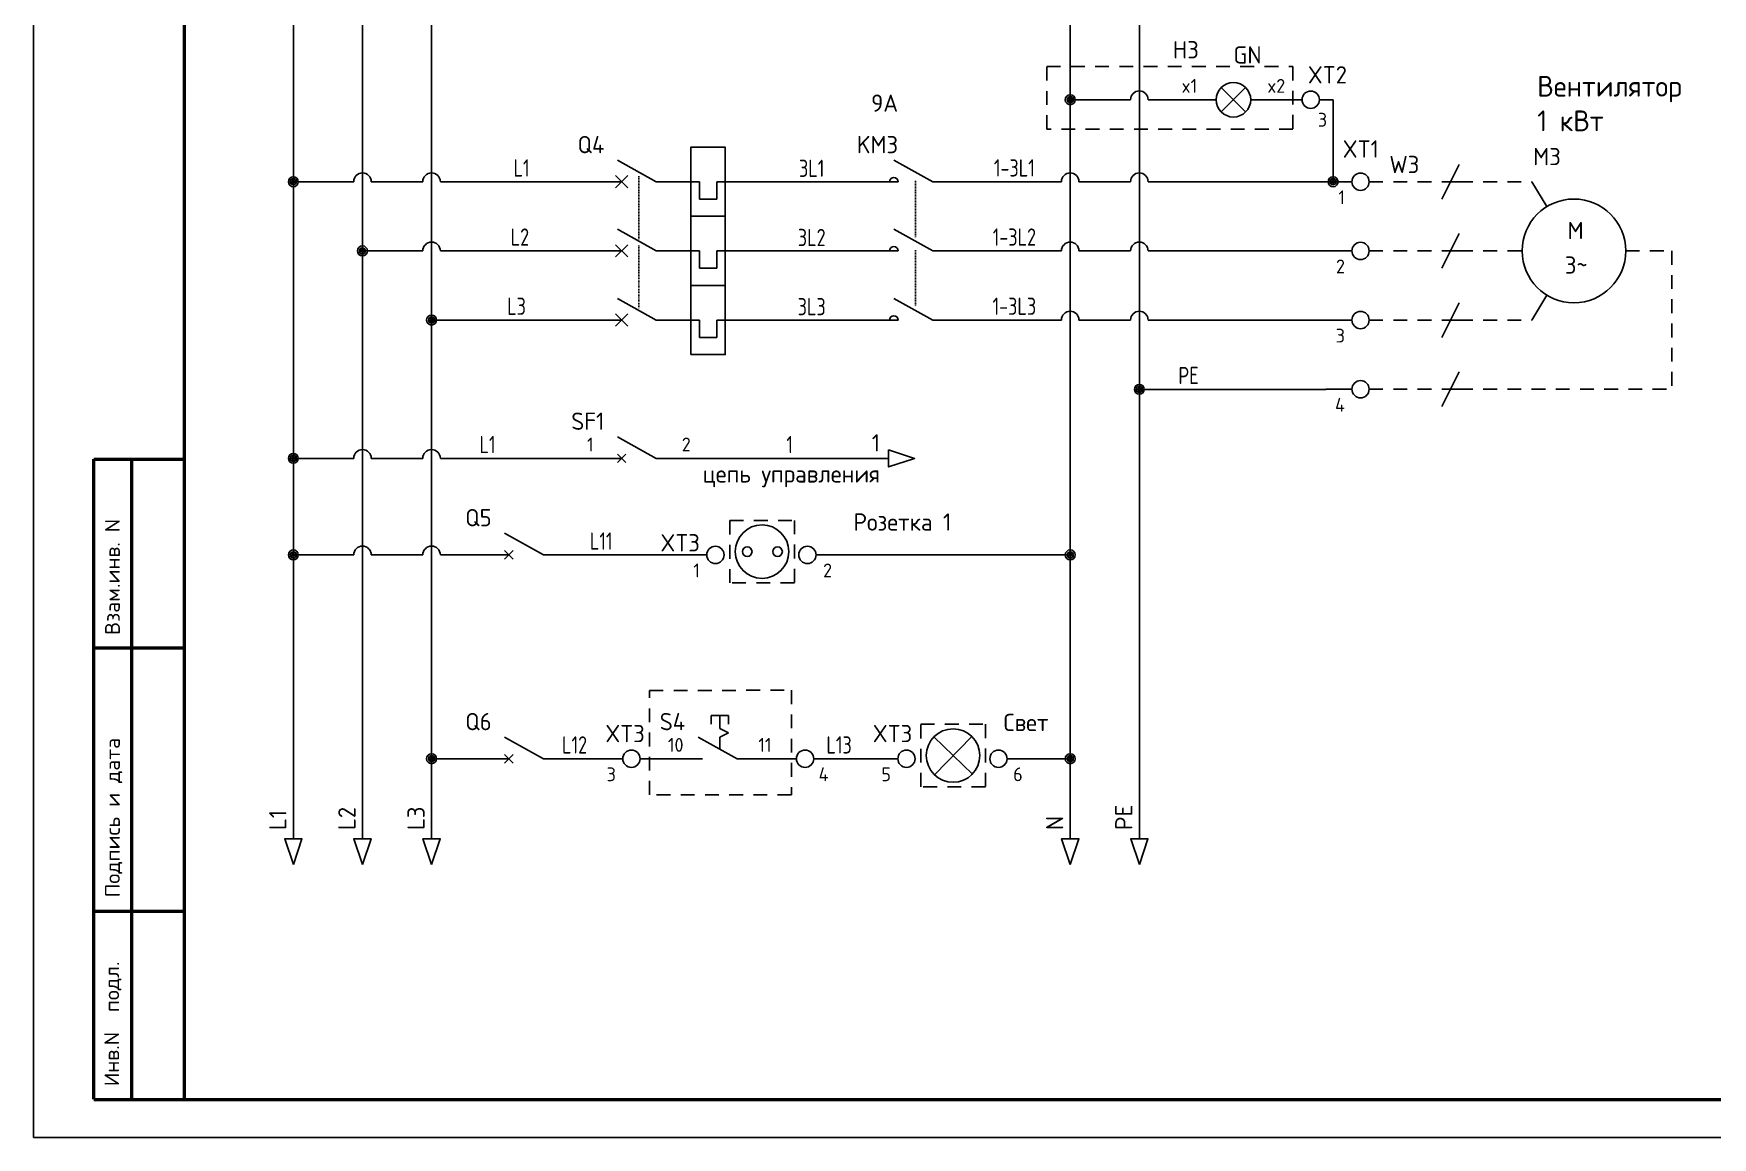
# Model space of a CAD drawing. Extents: x 20 to 1829, y -86 to 701.
# Drawn here: x 20.7 to 263.6, y 17.2 to 176.8 of the extents above; entities that cross this region are included whole.
import ezdxf
from ezdxf.enums import TextEntityAlignment as Align

# ---------------------------------------------------------------- set-up
doc = ezdxf.new("R2010")
doc.units = 0
for name, pattern in [('Caddy_Dash', [3.5, 2, -1.5]), ('Caddy_Solid', [0]), ('HIDDEN2', [0.1875, 0.125, -0.0625])]:
    doc.linetypes.add(name, pattern=pattern)
for name, color, linetype in [('100', 7, 'Continuous'), ('DESC', 1, 'Continuous'), ('DESCCHILD', 20, 'Continuous'), ('LINK', 9, 'HIDDEN2'), ('MISC', 7, 'Continuous'), ('SYMS', 7, 'Continuous'), ('TAGS', 7, 'Continuous'), ('TERMS', 7, 'Continuous'), ('WIRECOPY', 84, 'Continuous'), ('WIREFIXED', 130, 'Continuous'), ('WIREREF', 5, 'Continuous'), ('WIRES', 7, 'Continuous')]:
    doc.layers.add(name, color=color, linetype=linetype)
doc.styles.add('Caddy_Vectorfont1n', font='GOST Common.ttf', dxfattribs={"width": 1.1})
doc.styles.get("Standard").update_dxf_attribs({"font": 'GOST Common.ttf'})
doc.styles.add('WD_IEC', font='GOST Common.ttf', dxfattribs={"width": 0.9, "height": 4})

# ---------------------------------------------------------------- blocks, each defined once
blk = doc.blocks.new('WDDOT')
for radius in [0.72, 0.449, 0.223]:
    blk.add_circle((0, 0), radius)
blk = doc.blocks.new('HCB11TH')
for p, q in [((2.5, 0), (-3.12, 3.12)), ((-7.5, 0), (-2.5, 0)), ((-3.38, -0.88), (-1.62, 0.88)), ((-1.62, -0.88), (-3.38, 0.88)), ((2.5, 0), (8.75, 0)), ((8.75, 0), (8.75, -2.5)), ((11.25, 0), (12.5, 0)), ((11.25, -2.5), (11.25, 0)), ((12.5, 0), (17.5, 0)), ((8.75, -2.5), (11.25, -2.5))]:
    blk.add_line(p, q)
blk.add_lwpolyline([(7.5, -5), (12.5, -5), (12.5, 5), (7.5, 5)], close=True)
at = {"style": 'WD_IEC'}
for tag, p in [('INST', (-5, 11.12)), ('LOC', (-5, 7.62)), ('TAG1', (-5, 4.12)), ('DESC1', (-5, -11.38)), ('DESC2', (-5, -14.88)), ('DESC3', (-5, -18.38))]:
    blk.add_attdef(tag, text='', height=2.5, dxfattribs=at).set_placement(p, align=Align.RIGHT)
for tag, p, height, flags in [('MFG', (4.92, 12.12), 1.5, 9), ('CAT', (4.92, 9.62), 1.5, 9), ('TERM01', (-7.5, 1), 2, 8), ('X4TERM01', (-7.5, 0), 0.32, 1), ('X2LINK', (0, 1.7), 0.32, 1), ('X8LINK', (0, 0.79), 0.32, 1), ('X1TERM02', (17.5, 0), 0.32, 1), ('ASSYCODE', (12.5, -7.5), 1, 1), ('FAMILY', (12.5, -9), 1, 1), ('CATDESC', (12.5, -10.5), 1, 1), ('COMMON', (13.75, -13.02), 1, 1)]:
    blk.add_attdef(tag, p, '', height=height, dxfattribs=dict(at, flags=flags))
at = {"style": 'WD_IEC', "flags": 8}
blk.add_attdef('TERM02', text='', height=2, dxfattribs=at).set_placement((17.5, 1), align=Align.RIGHT)
at = {"lineweight": 15, "style": 'WD_IEC'}
for tag, p in [('RATING1', (-5, -3.88)), ('XREF', (-5, -7.63))]:
    blk.add_attdef(tag, text='', height=2.5, dxfattribs=at).set_placement(p, align=Align.RIGHT)
blk = doc.blocks.new('HCB21TH')
for p, q in [((2.5, 0), (-3.12, 3.12)), ((-7.5, 0), (-2.5, 0)), ((-3.38, -0.88), (-1.62, 0.88)), ((-1.62, -0.88), (-3.38, 0.88)), ((2.5, 0), (8.75, 0)), ((8.75, 0), (8.75, -2.5)), ((11.25, 0), (12.5, 0)), ((11.25, -2.5), (11.25, 0)), ((12.5, 0), (17.5, 0)), ((8.75, -2.5), (11.25, -2.5))]:
    blk.add_line(p, q)
blk.add_lwpolyline([(7.5, -5), (12.5, -5), (12.5, 5), (7.5, 5)], close=True)
at = {"style": 'WD_IEC'}
for tag, p in [('INST', (-5, 11.12)), ('LOC', (-5, 7.62)), ('TAG2', (-5, 4.12)), ('DESC1', (-5, -13.75)), ('DESC2', (-5, -17.25)), ('DESC3', (-5, -20.75))]:
    blk.add_attdef(tag, text='', height=2.5, dxfattribs=at).set_placement(p, align=Align.RIGHT)
for tag, p, height, flags in [('TERM01', (-7.5, 1), 2, 8), ('X4TERM01', (-7.5, 0), 0.32, 1), ('X2LINK', (0, 1.7), 0.32, 1), ('X8LINK', (0, 0.79), 0.32, 1), ('X1TERM02', (17.5, 0), 0.32, 1), ('FAMILY', (12.5, -9), 1, 1), ('CONTACT', (12.5, -11.77), 1, 1)]:
    blk.add_attdef(tag, p, '', height=height, dxfattribs=dict(at, flags=flags))
at = {"style": 'WD_IEC', "flags": 8}
blk.add_attdef('TERM02', text='', height=2, dxfattribs=at).set_placement((17.5, 1), align=Align.RIGHT)
at = {"lineweight": 15, "style": 'WD_IEC', "flags": 1}
blk.add_attdef('RATING1', text='', height=2.5, dxfattribs=at).set_placement((-5, -6.25), align=Align.RIGHT)
at = {"lineweight": 15, "style": 'WD_IEC'}
blk.add_attdef('XREF', text='', height=2.5, dxfattribs=at).set_placement((-5, -10), align=Align.RIGHT)
blk = doc.blocks.new('HMS21P')
for p, q in [((2.5, 0), (-3.12, 3.12)), ((-7.5, 0), (-2.5, 0)), ((2.5, 0), (7.5, 0))]:
    blk.add_line(p, q)
blk.add_arc((-3.12, 0), 0.625, 0, 180)
at = {"style": 'WD_IEC'}
for tag, p in [('INST', (-2.5, 10.12)), ('LOC', (-2.5, 7.12)), ('TAG2', (-2.5, 4.12)), ('DESC1', (-2.5, -9.25)), ('DESC2', (-2.5, -12.25)), ('DESC3', (-2.5, -15.25))]:
    blk.add_attdef(tag, text='', height=2.5, dxfattribs=at).set_placement(p, align=Align.RIGHT)
for tag, p, height, flags in [('TERM01', (-7.5, 1), 2, 8), ('X4TERM01', (-7.5, 0), 0.32, 1), ('X2LINK', (0, 2), 0.32, 1), ('X8LINK', (0, 0.12), 0.32, 1), ('X1TERM02', (7.5, 0), 0.32, 1), ('CONTACT', (6.5, -2.25), 1, 1), ('FAMILY', (6.5, -3.75), 1, 1)]:
    blk.add_attdef(tag, p, '', height=height, dxfattribs=dict(at, flags=flags))
at = {"style": 'WD_IEC', "flags": 8}
for tag, height, p in [('TERM02', 2, (7.5, 1)), ('XREF', 2.5, (-2.5, -6.25))]:
    blk.add_attdef(tag, text='', height=height, dxfattribs=at).set_placement(p, align=Align.RIGHT)
blk = doc.blocks.new('HCB1')
for p, q in [((2.5, 0), (-3.12, 3.12)), ((-7.5, 0), (-2.5, 0)), ((-1.88, -0.62), (-3.12, 0.62)), ((-1.88, 0.62), (-3.12, -0.62)), ((2.5, 0), (7.5, 0))]:
    blk.add_line(p, q)
at = {"style": 'WD_IEC'}
for tag, p in [('INST', (-5, 11.12)), ('LOC', (-5, 7.62)), ('TAG1', (-5, 4.12)), ('DESC1', (-5, -11.25)), ('DESC2', (-5, -14.75)), ('DESC3', (-5, -18.25))]:
    blk.add_attdef(tag, text='', height=2.5, dxfattribs=at).set_placement(p, align=Align.RIGHT)
for tag, p, height, flags in [('MFG', (4.92, 12.12), 1.5, 9), ('CAT', (4.92, 9.62), 1.5, 9), ('TERM01', (-7.5, 1), 2, 8), ('X2LINK', (0, 2.46), 0.32, 1), ('X4TERM01', (-7.5, 0), 0.32, 1), ('X8LINK', (0, 0.55), 0.32, 1), ('X1TERM02', (7.5, 0), 0.32, 1), ('ASSYCODE', (12.25, -2.75), 1, 1), ('FAMILY', (12.25, -4.25), 1, 1), ('CATDESC', (12.25, -5.75), 1, 1), ('CONTACT', (12.5, -7.5), 1, 1), ('COMMON', (13.75, -8.75), 1, 1)]:
    blk.add_attdef(tag, p, '', height=height, dxfattribs=dict(at, flags=flags))
at = {"style": 'WD_IEC', "flags": 8}
blk.add_attdef('TERM02', text='', height=2, dxfattribs=at).set_placement((7.5, 1), align=Align.RIGHT)
at = {"lineweight": 15, "style": 'WD_IEC'}
for tag, p in [('RATING1', (-5, -3.75)), ('XREF', (-5, -7.5))]:
    blk.add_attdef(tag, text='', height=2.5, dxfattribs=at).set_placement(p, align=Align.RIGHT)
blk = doc.blocks.new('HMO13')
blk.add_circle((0, 0), 7.5)
at = {"style": 'WD_IEC'}
for tag, p in [('INST', (-1.91, 19.4)), ('LOC', (-1.91, 15.9)), ('TAG1', (-1.91, 12.4))]:
    blk.add_attdef(tag, text='', height=2.5, dxfattribs=at).set_placement(p, align=Align.RIGHT)
for tag, p, height, flags in [('ASSYCODE', (7.73, 20.6), 1, 1), ('FAMILY', (7.73, 19.1), 1, 1), ('CATDESC', (7.73, 17.6), 1, 1), ('MFG', (7.9, 14.22), 1.5, 9), ('CAT', (7.9, 11.72), 1.5, 9), ('X2LINK', (0, 7.5), 0.32, 1), ('X0TERM01', (-3.9, 6.4), 0.32, 1), ('TERM04', (7.5, 1), 2, 8), ('X4TERM02', (-7.5, 0), 0.32, 1), ('X1TERM04', (7.5, 0), 0.32, 1), ('X0TERM03', (-3.9, -6.4), 0.32, 1), ('X8LINK', (0, -7.5), 0.32, 1)]:
    blk.add_attdef(tag, p, '', height=height, dxfattribs=dict(at, flags=flags))
at = {"lineweight": 15, "style": 'WD_IEC'}
for tag, p in [('XREF', (16.25, 12.88)), ('WDTAGALT', (16.14, -16.32))]:
    blk.add_attdef(tag, p, '', height=2.5, dxfattribs=at)
at = {"style": 'WD_IEC', "flags": 8}
for tag, p in [('TERM01', (3.49, 8.04)), ('TERM02', (-7.86, 0.84)), ('TERM03', (4.31, -10.13))]:
    blk.add_attdef(tag, text='', height=2, dxfattribs=at).set_placement(p, align=Align.RIGHT)
at = {"style": 'WD_IEC'}
for tag, p in [('DESC1', (16.25, 9.12)), ('DESC2', (16.25, 5.62)), ('DESC3', (16.25, 2.12)), ('RATING1', (16.25, -2.62)), ('RATING2', (16.25, -6.12)), ('RATING3', (16.25, -9.62)), ('RATING4', (16.3, -12.99))]:
    blk.add_attdef(tag, p, '', height=2.5, dxfattribs=at)
for tag, p in [('M', (0.24, 1.7)), ('3~', (0.34, -3.3))]:
    blk.add_attdef(tag, text='', height=2.5, dxfattribs=at).set_placement(p, align=Align.CENTER)
blk = doc.blocks.new('HT0002')
blk.add_circle((0, 0), 1.25)
at = {"style": 'WD_IEC', "flags": 1}
for tag, p, height in [('ASSYCODE', (2.75, 10.75), 1), ('CATDESC', (2.75, 9.25), 1), ('MFG', (2.75, 7.25), 1.5), ('CAT', (2.75, 4.75), 1.5), ('X2PIN01', (0, 2.25), 0.25), ('X4PIN01', (-1.25, 1), 0.25), ('X4TERM01', (-1.25, 0), 0.25), ('X4TERMDESC01', (-1.25, 0.5), 0.4), ('STRIPSEQ', (0, 0), 0.025), ('X2TERM01', (0, 1.25), 0.25), ('X8PIN01', (0, -0.25), 0.25), ('X2TERMDESC01', (0, 1.75), 0.4), ('X1PIN01', (1.25, 1), 0.25), ('X1TERM01', (1.25, 0), 0.25), ('X1TERMDESC01', (1.25, 0.5), 0.4), ('LINKTERM', (0, -0.04), 0.025), ('X8TERM01', (0, -1.25), 0.25), ('X8TERMDESC01', (0, -0.75), 0.4)]:
    blk.add_attdef(tag, p, '', height=height, dxfattribs=at)
at = {"style": 'WD_IEC'}
for tag, p in [('INST', (-2.25, 6.5)), ('LOC', (-2.25, 3.5)), ('DESC1', (-2.25, -6.25)), ('DESC2', (-2.25, -9.25)), ('DESC3', (-2.25, -12.25))]:
    blk.add_attdef(tag, text='', height=2.5, dxfattribs=at).set_placement(p, align=Align.RIGHT)
at = {"style": 'WD_IEC', "flags": 8}
for tag, height, p in [('TAGSTRIP', 2.5, (-2.25, 0.5)), ('TERM01', 2, (-2.25, -3.25))]:
    blk.add_attdef(tag, text='', height=height, dxfattribs=at).set_placement(p, align=Align.RIGHT)
blk = doc.blocks.new('WD_WCH')
at = {"linetype": 'Continuous', "style": 'WD_IEC', "width": 0.8}
blk.add_attdef('WIRECOPY', text='', height=2.5, dxfattribs=at).set_placement((0, 0.75), align=Align.CENTER)
blk = doc.blocks.new('WD_WNH')
at = {"linetype": 'Continuous', "style": 'WD_IEC', "width": 0.8}
blk.add_attdef('WIRENO', text='', height=2.5, dxfattribs=at).set_placement((0, 0.75), align=Align.CENTER)
at = {"style": 'WD_IEC', "flags": 1}
for tag, p in [('W04USER', (0, 0.875)), ('W08USER', (0, 0.375)), ('W05USER', (0, 0.75)), ('W06USER', (0, 0.625)), ('W09USER', (0, 0.25)), ('W03USER', (0, 1)), ('W07USER', (0, 0.5)), ('W02USER', (0, 1.125)), ('W01USER', (0, 1.25)), ('W10USER', (0, 0.125))]:
    blk.add_attdef(tag, text='', height=0.08, dxfattribs=at).set_placement(p, align=Align.CENTER)
blk = doc.blocks.new('HW01')
for p, q in [((-1.25, -2.5), (1.25, 2.5)), ((1.25, 0), (-1.25, 0))]:
    blk.add_line(p, q)
at = {"style": 'WD_IEC', "flags": 1}
for tag, p in [('INST', (-4.5, 8.25)), ('LOC', (-4.5, 4.75)), ('XREF', (-4.5, -3.75)), ('DESC1', (-4.5, -7.75)), ('DESC2', (-4.5, -11.25)), ('DESC3', (-4.5, -14.75))]:
    blk.add_attdef(tag, text='', height=2.5, dxfattribs=at).set_placement(p, align=Align.RIGHT)
at = {"style": 'WD_IEC'}
blk.add_attdef('TAG1', text='', height=2.5, dxfattribs=at).set_placement((-4.5, 1.25), align=Align.RIGHT)
at = {"style": 'WD_IEC', "flags": 1}
for tag, p, height in [('X4TERM01', (-1.25, 0), 0.36), ('X2LINK', (0, 1), 0.32), ('X1TERM01', (1.25, 0), 0.36), ('X8LINK', (0, -1), 0.32), ('MFG', (3.06, -7.26), 1), ('ASSYCODE', (3.06, -10.26), 1), ('CAT', (3.06, -8.76), 1), ('FAMILY', (3.06, -11.76), 1), ('CATDESC', (3.06, -13.26), 1)]:
    blk.add_attdef(tag, p, '', height=height, dxfattribs=at)
at = {"style": 'WD_IEC'}
blk.add_attdef('RATING1', text='', height=2.5, dxfattribs=at).set_placement((2, -2), align=Align.MIDDLE_LEFT)
blk = doc.blocks.new('HW02')
for p, q in [((-1.25, -2.5), (1.25, 2.5)), ((1.25, 0), (-1.25, 0))]:
    blk.add_line(p, q)
at = {"style": 'WD_IEC', "flags": 1}
for tag, p in [('INST', (-4.5, 8.25)), ('LOC', (-4.5, 4.75)), ('XREF', (-4.5, -3.75)), ('DESC1', (-4.5, -7.75)), ('DESC2', (-4.5, -11.25)), ('DESC3', (-4.5, -14.75))]:
    blk.add_attdef(tag, text='', height=2.5, dxfattribs=at).set_placement(p, align=Align.RIGHT)
at = {"style": 'WD_IEC'}
blk.add_attdef('TAG2', text='', height=2.5, dxfattribs=at).set_placement((-4.5, 1.25), align=Align.RIGHT)
at = {"style": 'WD_IEC', "flags": 1}
for tag, p, height in [('X4TERM01', (-1.25, 0), 0.36), ('X2LINK', (0, 1), 0.32), ('X1TERM01', (1.25, 0), 0.36), ('X8LINK', (0, -1), 0.32), ('FAMILY', (3.06, -11.76), 1)]:
    blk.add_attdef(tag, p, '', height=height, dxfattribs=at)
at = {"style": 'WD_IEC'}
blk.add_attdef('RATING1', text='', height=2.5, dxfattribs=at).set_placement((2, -2), align=Align.MIDDLE_LEFT)
blk = doc.blocks.new('HA1S4')
blk.add_lwpolyline([(0, -3.75), (-1.25, 0), (1.25, 0)], close=True)
at = {"style": 'WD_IEC', "flags": 8}
blk.add_attdef('WIRENO', (-1, 1.25), '', height=2.5, rotation=90, dxfattribs=at)
at = {"style": 'WD_IEC'}
blk.add_attdef('DESC1', text='', height=2.5, rotation=90, dxfattribs=at).set_placement((1, 1.25), align=Align.TOP_LEFT)
at = {"style": 'WD_IEC', "flags": 1}
blk.add_attdef('X2TERM01', (0, 0), '', height=0.32, dxfattribs=at)
blk.add_attdef('SIGCODE', text='', height=1, dxfattribs=at).set_placement((-2.5, -3.2), align=Align.RIGHT)
at = {"style": 'WD_IEC'}
blk.add_attdef('XREF', text='', height=2.5, rotation=90, dxfattribs=at).set_placement((0, -5), align=Align.MIDDLE_RIGHT)
blk = doc.blocks.new('HA1S1')
blk.add_lwpolyline([(0, 1.25), (3.75, 0), (0, -1.25)], close=True)
at = {"style": 'WD_IEC'}
for tag, height, flags, p in [('WIRENO', 2.5, 8, (-1.25, 1)), ('SIGCODE', 1, 1, (5, 1.8))]:
    blk.add_attdef(tag, text='', height=height, dxfattribs=dict(at, flags=flags)).set_placement(p, align=Align.RIGHT)
at = {"style": 'WD_IEC', "flags": 1}
blk.add_attdef('X4TERM01', (0, 0), '', height=0.32, dxfattribs=at)
at = {"style": 'WD_IEC'}
blk.add_attdef('XREF', text='', height=2.5, dxfattribs=at).set_placement((5, 0), align=Align.MIDDLE_LEFT)
blk.add_attdef('DESC1', text='', height=2.5, dxfattribs=at).set_placement((-1.25, -1), align=Align.TOP_RIGHT)
blk = doc.blocks.new('HLT1G')
for p, q in [((-7.5, 0), (-2.5, 0)), ((1.77, -1.77), (-1.77, 1.77)), ((1.77, 1.77), (-1.77, -1.77)), ((2.5, 0), (7.5, 0))]:
    blk.add_line(p, q)
blk.add_circle((0, 0), 2.5)
at = {"style": 'WD_IEC'}
for tag, p in [('INST', (-5, 11.12)), ('LOC', (-5, 7.62)), ('TAG1', (-5, 4.12)), ('DESC1', (-5, -10)), ('DESC2', (-5, -13.5)), ('DESC3', (-5, -17))]:
    blk.add_attdef(tag, text='', height=2.5, dxfattribs=at).set_placement(p, align=Align.RIGHT)
for tag, p, height, flags in [('MFG', (4.92, 12.12), 1.5, 9), ('CAT', (4.92, 9.62), 1.5, 9), ('TERM01', (-7.5, 1), 2, 8), ('X2LINK', (0, 2.5), 0.32, 1), ('X4TERM01', (-7.5, 0), 0.32, 1), ('X1TERM02', (7.5, 0), 0.32, 1), ('X8LINK', (0, -2.5), 0.32, 1), ('ASSYCODE', (8.5, -4), 1, 1), ('FAMILY', (8.5, -5.5), 1, 1), ('CATDESC', (8.5, -7), 1, 1)]:
    blk.add_attdef(tag, p, '', height=height, dxfattribs=dict(at, flags=flags))
at = {"lineweight": 15, "style": 'WD_IEC'}
blk.add_attdef('COLOR', (0, 4.12), '', height=2.5, dxfattribs=at)
at = {"style": 'WD_IEC', "flags": 8}
blk.add_attdef('TERM02', text='', height=2, dxfattribs=at).set_placement((7.5, 1), align=Align.RIGHT)
at = {"lineweight": 15, "style": 'WD_IEC'}
for tag, p in [('XREF', (-5, -6.25)), ('WDTAGALT', (-5, -20))]:
    blk.add_attdef(tag, text='', height=2.5, dxfattribs=at).set_placement(p, align=Align.RIGHT)
blk = doc.blocks.new('HPB11L')
for p, q in [((-1.25, 6.25), (1.25, 6.25)), ((-1.25, 6.25), (-1.25, 5)), ((0, 6.25), (0, 4.38)), ((1.25, 6.25), (1.25, 5)), ((2.5, 0), (-3.12, 3.12)), ((1.25, 3.75), (0, 4.38)), ((0, 3.12), (1.25, 3.75)), ((0, 3.12), (0, 1.39)), ((-7.5, 0), (-2.5, 0)), ((2.5, 0), (7.5, 0))]:
    blk.add_line(p, q)
at = {"style": 'WD_IEC'}
for tag, p in [('INST', (-5, 10.12)), ('LOC', (-5, 7.12)), ('TAG1', (-5, 4.12)), ('DESC1', (-5, -10.5)), ('DESC2', (-5, -13.5)), ('DESC3', (-5, -16.5))]:
    blk.add_attdef(tag, text='', height=2.5, dxfattribs=at).set_placement(p, align=Align.RIGHT)
for tag, p, height, flags in [('MFG', (4.92, 12.12), 1.5, 9), ('CAT', (4.92, 9.62), 1.5, 9), ('TERM01', (-7.5, 1), 2, 8), ('X4TERM01', (-7.5, 0), 0.32, 1), ('X8LINK', (0, 0), 0.32, 1), ('X1TERM02', (7.5, 0), 0.32, 1), ('ASSYCODE', (3.5, -2.75), 1, 1), ('FAMILY', (3.5, -4.25), 1, 1), ('CATDESC', (3.5, -5.75), 1, 1), ('CONTACT', (3.5, -7.5), 1, 1), ('COMMON', (4.75, -8.75), 1, 1)]:
    blk.add_attdef(tag, p, '', height=height, dxfattribs=dict(at, flags=flags))
at = {"style": 'WD_IEC', "flags": 8}
blk.add_attdef('TERM02', text='', height=2, dxfattribs=at).set_placement((7.5, 1), align=Align.RIGHT)
at = {"lineweight": 15, "style": 'WD_IEC'}
blk.add_attdef('XREF', text='', height=2.5, dxfattribs=at).set_placement((-5, -7.5), align=Align.RIGHT)

msp = doc.modelspace()

# ---------------------------------------------------------------- linework, layer by layer
at = {"layer": '100', "linetype": 'Caddy_Solid', "lineweight": 50}
for p, q in [((42.5, 335.09), (42.5, 22.65)), ((29.43, 22.71), (29.43, 115.27)), ((29.43, 115.27), (42.5, 115.27)), ((34.87, 115.27), (34.87, 22.71)), ((29.43, 87.98), (42.5, 87.98)), ((29.43, 49.93), (42.5, 49.93)), ((472.61, 22.65), (29.43, 22.65))]:
    msp.add_line(p, q, dxfattribs=at)
at = {"layer": 'LINK'}
for points in [[(108.3, 156.19), (108.3, 147.1)], [(148.3, 155.52), (148.3, 147.4)], [(108.3, 146.19), (108.3, 137.1)], [(148.3, 145.52), (148.3, 137.4)]]:
    msp.add_lwpolyline(points, dxfattribs=at)
at = {"layer": 'SYMS'}
for p, q in [((150.97, 75.11), (156.54, 69.74)), ((156.45, 75.2), (151.06, 69.65))]:
    msp.add_line(p, q, dxfattribs=at)
msp.add_lwpolyline([(20.72, 17.2), (478.05, 17.2), (478.05, 340.6), (20.72, 340.6)], close=True, dxfattribs=at)
at = {"layer": 'SYMS', "linetype": 'Caddy_Dash'}
for points in [[(167.31, 172.06), (202.93, 172.06), (202.93, 163.02), (167.31, 163.02)], [(121.44, 106.43), (130.79, 106.43), (130.79, 97.39), (121.44, 97.39)], [(109.83, 81.84), (130.36, 81.86), (130.36, 66.76), (109.83, 66.75)], [(149.08, 76.94), (158.43, 76.94), (158.43, 67.9), (149.08, 67.9)]]:
    msp.add_lwpolyline(points, close=True, dxfattribs=at)
at = {"layer": 'SYMS'}
for centre, radius in [((126.11, 101.91), 3.87), ((123.97, 101.91), 0.69), ((128.36, 101.91), 0.69), ((153.75, 72.42), 3.87)]:
    msp.add_circle(centre, radius, dxfattribs=at)
at = {"layer": 'WIRES'}
for p, q in [((170.7, 309.15), (170.7, 60.4)), ((180.7, 309.15), (180.7, 60.4)), ((58.3, 60.4), (58.3, 277.9)), ((68.3, 60.4), (68.3, 277.9)), ((78.3, 60.4), (78.3, 277.9)), ((170.7, 167.26), (179.43, 167.26)), ((186.81, 167.26), (181.97, 167.26)), ((201.81, 167.26), (204.25, 167.26)), ((206.75, 167.26), (208.73, 167.26)), ((208.73, 167.26), (208.73, 155.4)), ((58.3, 155.4), (67.03, 155.4)), ((69.57, 155.4), (77.03, 155.4)), ((79.57, 155.4), (100.8, 155.4)), ((125.8, 155.4), (140.8, 155.4)), ((155.8, 155.4), (169.43, 155.4)), ((171.97, 155.4), (179.43, 155.4)), ((181.97, 155.4), (211.45, 155.4)), ((237.48, 155.4), (239.68, 151.8)), ((68.3, 145.4), (77.03, 145.4)), ((79.57, 145.4), (100.8, 145.4)), ((125.8, 145.4), (140.8, 145.4)), ((155.8, 145.4), (169.43, 145.4)), ((171.97, 145.4), (179.43, 145.4)), ((181.97, 145.4), (211.45, 145.4)), ((237.48, 135.4), (239.68, 138.99)), ((78.3, 135.4), (100.8, 135.4)), ((125.8, 135.4), (140.8, 135.4)), ((155.8, 135.4), (169.43, 135.4)), ((171.97, 135.4), (179.43, 135.4)), ((181.97, 135.4), (211.45, 135.4)), ((207.7, 125.38), (180.7, 125.38)), ((207.7, 125.4), (211.45, 125.4)), ((58.3, 115.4), (67.03, 115.4)), ((69.57, 115.4), (77.03, 115.4)), ((79.57, 115.4), (100.8, 115.4)), ((115.8, 115.4), (144.43, 115.4)), ((58.3, 101.44), (67.03, 101.44)), ((69.57, 101.44), (77.03, 101.44)), ((79.57, 101.44), (84.49, 101.44)), ((99.49, 101.44), (118.12, 101.44)), ((133.93, 101.44), (170.14, 101.44)), ((78.3, 71.96), (84.49, 71.96)), ((99.49, 71.96), (105.97, 71.96)), ((108.47, 71.96), (112.49, 71.96)), ((127.49, 71.96), (131.09, 71.96)), ((133.59, 71.96), (145.76, 71.96)), ((161.57, 71.96), (170.14, 71.96))]:
    msp.add_line(p, q, dxfattribs=at)
at = {"layer": 'WIRES', "linetype": 'Caddy_Dash'}
for p, q in [((213.95, 155.4), (224.46, 155.4)), ((226.96, 155.4), (237.48, 155.4)), ((213.95, 145.4), (224.46, 145.4)), ((226.96, 145.4), (236.08, 145.4)), ((251.08, 145.4), (257.72, 145.4)), ((257.72, 145.4), (257.72, 125.4)), ((213.95, 135.4), (224.46, 135.4)), ((226.96, 135.4), (237.48, 135.4)), ((213.95, 125.4), (224.46, 125.4)), ((226.96, 125.4), (257.72, 125.4))]:
    msp.add_line(p, q, dxfattribs=at)
at = {"layer": 'WIRES'}
for centre in [(180.7, 167.26), (68.3, 155.4), (78.3, 155.4), (170.7, 155.4), (180.7, 155.4), (78.3, 145.4), (170.7, 145.4), (180.7, 145.4), (170.7, 135.4), (180.7, 135.4), (68.3, 115.4), (78.3, 115.4), (68.3, 101.44), (78.3, 101.44)]:
    msp.add_arc(centre, 1.27, 0, 180, dxfattribs=at)

# ---------------------------------------------------------------- block references
at = {"layer": 'SYMS'}
ref = msp.add_blockref('HLT1G', (194.31, 167.26), dxfattribs=at)
ref.add_attrib('TERM02', 'x2', dxfattribs={"layer": 'TERMS', "height": 2, "style": 'WD_IEC', "flags": 8}).set_placement((201.81, 168.26), align=Align.RIGHT)
ref.add_attrib('TERM01', 'x1', (186.81, 168.26), dxfattribs={"layer": 'TERMS', "height": 2, "style": 'WD_IEC', "flags": 8})
ref.add_attrib('COLOR', 'GN', (194.31, 172.49), dxfattribs={"layer": 'MISC', "lineweight": 15, "height": 2.5, "style": 'WD_IEC'})
ref.add_attrib('TAG1', 'H3', dxfattribs={"layer": 'TAGS', "height": 2.5, "style": 'WD_IEC'}).set_placement((189.31, 173.24), align=Align.RIGHT)
ref = msp.add_blockref('HT0002', (205.5, 167.26), dxfattribs=at)
ref.add_attrib('TERM01', '3', dxfattribs={"layer": 'TERMS', "height": 2, "style": 'WD_IEC', "flags": 8}).set_placement((207.87, 163.36), align=Align.RIGHT)
ref.add_attrib('TAGSTRIP', 'XT2', dxfattribs={"layer": 'TAGS', "height": 2.5, "style": 'WD_IEC', "flags": 8}).set_placement((210.74, 169.61), align=Align.RIGHT)
ref = msp.add_blockref('HMS21P', (148.3, 155.4), dxfattribs=at)
ref.add_attrib('DESC1', '9A', dxfattribs={"layer": 'DESCCHILD', "height": 2.5, "style": 'WD_IEC'}).set_placement((145.8, 165.52), align=Align.RIGHT)
ref.add_attrib('TAG2', 'KM3', dxfattribs={"layer": 'TAGS', "height": 2.5, "style": 'WD_IEC'}).set_placement((145.8, 159.52), align=Align.RIGHT)
for name, p in [('WDDOT', (170.7, 167.26)), ('WDDOT', (58.3, 155.4)), ('WDDOT', (208.73, 155.4)), ('HCB21TH', (108.3, 145.4)), ('HMS21P', (148.3, 145.4)), ('WDDOT', (68.3, 145.4)), ('HW02', (225.71, 145.4)), ('HCB21TH', (108.3, 135.4)), ('HMS21P', (148.3, 135.4)), ('WDDOT', (78.3, 135.4)), ('HW02', (225.71, 135.4)), ('HW02', (225.71, 125.4)), ('WDDOT', (180.7, 125.38)), ('WDDOT', (58.3, 115.4)), ('WDDOT', (58.3, 101.44)), ('WDDOT', (170.7, 101.44)), ('WDDOT', (78.3, 71.96)), ('WDDOT', (170.7, 71.96))]:
    msp.add_blockref(name, p, dxfattribs=at)
ref = msp.add_blockref('HCB11TH', (108.3, 155.4), dxfattribs=at)
ref.add_attrib('TAG1', 'Q4', dxfattribs={"layer": 'TAGS', "height": 2.5, "style": 'WD_IEC'}).set_placement((103.3, 159.52), align=Align.RIGHT)
ref = msp.add_blockref('HT0002', (212.7, 155.4), dxfattribs=at)
ref.add_attrib('TERM01', '1', dxfattribs={"layer": 'TERMS', "height": 2, "style": 'WD_IEC', "flags": 8}).set_placement((210.45, 152.15), align=Align.RIGHT)
ref.add_attrib('TAGSTRIP', 'XT1', dxfattribs={"layer": 'TAGS', "height": 2.5, "style": 'WD_IEC', "flags": 8}).set_placement((215.35, 158.89), align=Align.RIGHT)
ref = msp.add_blockref('HW01', (225.71, 155.4), dxfattribs=at)
ref.add_attrib('TAG1', 'W3', dxfattribs={"layer": 'TAGS', "height": 2.5, "style": 'WD_IEC'}).set_placement((221.21, 156.65), align=Align.RIGHT)
ref = msp.add_blockref('HMO13', (243.58, 145.4), dxfattribs=at)
ref.add_attrib('M', 'M', dxfattribs={"layer": 'MISC', "height": 2.5, "style": 'WD_IEC'}).set_placement((243.82, 147.1), align=Align.CENTER)
ref.add_attrib('3~', '3~', dxfattribs={"layer": 'MISC', "height": 2.5, "style": 'WD_IEC'}).set_placement((243.92, 142.1), align=Align.CENTER)
ref.add_attrib('TAG1', 'M3', dxfattribs={"layer": 'TAGS', "height": 2.5, "style": 'WD_IEC'}).set_placement((241.68, 157.79), align=Align.RIGHT)
ref = msp.add_blockref('HT0002', (212.7, 145.4), dxfattribs=at)
ref.add_attrib('TERM01', '2', dxfattribs={"layer": 'TERMS', "height": 2, "style": 'WD_IEC', "flags": 8}).set_placement((210.45, 142.15), align=Align.RIGHT)
ref = msp.add_blockref('HT0002', (212.7, 135.4), dxfattribs=at)
ref.add_attrib('TERM01', '3', dxfattribs={"layer": 'TERMS', "height": 2, "style": 'WD_IEC', "flags": 8}).set_placement((210.45, 132.15), align=Align.RIGHT)
ref = msp.add_blockref('HT0002', (212.7, 125.4), dxfattribs=at)
ref.add_attrib('TERM01', '4', dxfattribs={"layer": 'TERMS', "height": 2, "style": 'WD_IEC', "flags": 8}).set_placement((210.45, 122.15), align=Align.RIGHT)
ref = msp.add_blockref('HCB1', (108.3, 115.4), dxfattribs=at)
ref.add_attrib('TERM02', '2', dxfattribs={"layer": 'TERMS', "height": 2, "style": 'WD_IEC', "flags": 8}).set_placement((115.8, 116.4), align=Align.RIGHT)
ref.add_attrib('TERM01', '1', (100.8, 116.4), dxfattribs={"layer": 'TERMS', "height": 2, "style": 'WD_IEC', "flags": 8})
ref.add_attrib('TAG1', 'SF1', dxfattribs={"layer": 'TAGS', "height": 2.5, "style": 'WD_IEC'}).set_placement((103.3, 119.52), align=Align.RIGHT)
ref = msp.add_blockref('HA1S1', (144.43, 115.4), dxfattribs=at)
ref.add_attrib('WIRENO', '1', dxfattribs={"layer": 'WIREREF', "height": 2.5, "style": 'WD_IEC', "flags": 8}).set_placement((143.18, 116.4), align=Align.RIGHT)
ref.add_attrib('DESC1', 'цепь управления', dxfattribs={"layer": 'DESC', "height": 2.5}).set_placement((143.18, 114.4), align=Align.TOP_RIGHT)
ref = msp.add_blockref('HCB1', (91.99, 101.44), dxfattribs=at)
ref.add_attrib('TAG1', 'Q5', dxfattribs={"layer": 'TAGS', "height": 2.5, "style": 'WD_IEC'}).set_placement((86.99, 105.57), align=Align.RIGHT)
ref = msp.add_blockref('HT0002', (119.37, 101.44), dxfattribs=at)
ref.add_attrib('DESC1', 'Розетка 1', dxfattribs={"layer": 'DESC', "height": 2.5}).set_placement((153.49, 107.44), align=Align.TOP_RIGHT)
ref.add_attrib('TERM01', '1', dxfattribs={"layer": 'TERMS', "height": 2, "style": 'WD_IEC', "flags": 8}).set_placement((117.12, 98.19), align=Align.RIGHT)
ref.add_attrib('TAGSTRIP', 'XT3', dxfattribs={"layer": 'TAGS', "height": 2.5, "style": 'WD_IEC', "flags": 8}).set_placement((117.12, 101.94), align=Align.RIGHT)
ref = msp.add_blockref('HT0002', (132.68, 101.44), dxfattribs=at)
ref.add_attrib('TERM01', '2', dxfattribs={"layer": 'TERMS', "height": 2, "style": 'WD_IEC', "flags": 8}).set_placement((136.25, 98.19), align=Align.RIGHT)
ref = msp.add_blockref('HCB1', (91.99, 71.96), dxfattribs=at)
ref.add_attrib('TAG1', 'Q6', dxfattribs={"layer": 'TAGS', "height": 2.5, "style": 'WD_IEC'}).set_placement((86.99, 76.08), align=Align.RIGHT)
ref = msp.add_blockref('HPB11L', (119.99, 71.96), dxfattribs=at)
ref.add_attrib('TERM02', '11', dxfattribs={"layer": 'TERMS', "height": 2, "style": 'WD_IEC', "flags": 8}).set_placement((127.49, 72.96), align=Align.RIGHT)
ref.add_attrib('TERM01', '10', (112.49, 72.96), dxfattribs={"layer": 'TERMS', "height": 2, "style": 'WD_IEC', "flags": 8})
ref.add_attrib('TAG1', 'S4', dxfattribs={"layer": 'TAGS', "height": 2.5, "style": 'WD_IEC'}).set_placement((114.99, 76.08), align=Align.RIGHT)
ref = msp.add_blockref('HT0002', (147.01, 71.96), dxfattribs=at)
ref.add_attrib('DESC1', 'Свет', dxfattribs={"layer": 'DESC', "height": 2.5}).set_placement((167.55, 78.46), align=Align.TOP_RIGHT)
ref.add_attrib('TERM01', '5', dxfattribs={"layer": 'TERMS', "height": 2, "style": 'WD_IEC', "flags": 8}).set_placement((144.76, 68.71), align=Align.RIGHT)
ref.add_attrib('TAGSTRIP', 'XT3', dxfattribs={"layer": 'TAGS', "height": 2.5, "style": 'WD_IEC', "flags": 8}).set_placement((147.84, 74.35), align=Align.RIGHT)
ref = msp.add_blockref('HT0002', (107.22, 71.96), dxfattribs=at)
ref.add_attrib('TERM01', '3', dxfattribs={"layer": 'TERMS', "height": 2, "style": 'WD_IEC', "flags": 8}).set_placement((104.97, 68.71), align=Align.RIGHT)
ref.add_attrib('TAGSTRIP', 'XT3', dxfattribs={"layer": 'TAGS', "height": 2.5, "style": 'WD_IEC', "flags": 8}).set_placement((109.15, 74.35), align=Align.RIGHT)
ref = msp.add_blockref('HT0002', (132.34, 71.96), dxfattribs=at)
ref.add_attrib('TERM01', '4', dxfattribs={"layer": 'TERMS', "height": 2, "style": 'WD_IEC', "flags": 8}).set_placement((135.73, 68.71), align=Align.RIGHT)
ref = msp.add_blockref('HT0002', (160.32, 71.96), dxfattribs=at)
ref.add_attrib('TERM01', '6', dxfattribs={"layer": 'TERMS', "height": 2, "style": 'WD_IEC', "flags": 8}).set_placement((163.83, 68.71), align=Align.RIGHT)
ref = msp.add_blockref('HA1S4', (58.3, 60.4), dxfattribs=at)
ref.add_attrib('WIRENO', 'L1', (57.3, 61.65), dxfattribs={"layer": 'WIREREF', "height": 2.5, "rotation": 90, "style": 'WD_IEC', "flags": 8})
ref = msp.add_blockref('HA1S4', (68.3, 60.4), dxfattribs=at)
ref.add_attrib('WIRENO', 'L2', (67.3, 61.65), dxfattribs={"layer": 'WIREREF', "height": 2.5, "rotation": 90, "style": 'WD_IEC', "flags": 8})
ref = msp.add_blockref('HA1S4', (78.3, 60.4), dxfattribs=at)
ref.add_attrib('WIRENO', 'L3', (77.3, 61.65), dxfattribs={"layer": 'WIREREF', "height": 2.5, "rotation": 90, "style": 'WD_IEC', "flags": 8})
ref = msp.add_blockref('HA1S4', (170.7, 60.4), dxfattribs=at)
ref.add_attrib('WIRENO', 'N', (169.7, 61.65), dxfattribs={"layer": 'WIREREF', "height": 2.5, "rotation": 90, "style": 'WD_IEC', "flags": 8})
ref = msp.add_blockref('HA1S4', (180.7, 60.4), dxfattribs=at)
ref.add_attrib('WIRENO', 'PE', (179.7, 61.65), dxfattribs={"layer": 'WIREREF', "height": 2.5, "rotation": 90, "style": 'WD_IEC', "flags": 8})
at = {"layer": 'WIRECOPY'}
ref = msp.add_blockref('WD_WCH', (91.32, 155.4), dxfattribs=at)
ref.add_attrib('WIRECOPY', 'L1', dxfattribs={"linetype": 'Continuous', "height": 2.5, "style": 'WD_IEC', "width": 0.8}).set_placement((91.32, 156.15), align=Align.CENTER)
ref = msp.add_blockref('WD_WCH', (91.08, 145.4), dxfattribs=at)
ref.add_attrib('WIRECOPY', 'L2', dxfattribs={"linetype": 'Continuous', "height": 2.5, "style": 'WD_IEC', "width": 0.8}).set_placement((91.08, 146.15), align=Align.CENTER)
ref = msp.add_blockref('WD_WCH', (90.59, 135.4), dxfattribs=at)
ref.add_attrib('WIRECOPY', 'L3', dxfattribs={"linetype": 'Continuous', "height": 2.5, "style": 'WD_IEC', "width": 0.8}).set_placement((90.59, 136.15), align=Align.CENTER)
ref = msp.add_blockref('WD_WCH', (187.82, 125.38), dxfattribs=at)
ref.add_attrib('WIRECOPY', 'PE', dxfattribs={"linetype": 'Continuous', "height": 2.5, "style": 'WD_IEC', "width": 0.8}).set_placement((187.82, 126.13), align=Align.CENTER)
ref = msp.add_blockref('WD_WCH', (86.39, 115.4), dxfattribs=at)
ref.add_attrib('WIRECOPY', 'L1', dxfattribs={"linetype": 'Continuous', "height": 2.5, "style": 'WD_IEC', "width": 0.8}).set_placement((86.39, 116.15), align=Align.CENTER)
at = {"layer": 'WIREFIXED'}
ref = msp.add_blockref('WD_WNH', (133.3, 155.34), dxfattribs=at)
ref.add_attrib('WIRENOF', '3L1', dxfattribs={"linetype": 'Continuous', "height": 2.5, "style": 'WD_IEC', "width": 0.8}).set_placement((133.3, 156.09), align=Align.CENTER)
ref = msp.add_blockref('WD_WNH', (162.62, 155.4), dxfattribs=at)
ref.add_attrib('WIRENOF', '1-3L1', dxfattribs={"linetype": 'Continuous', "height": 2.5, "style": 'WD_IEC', "width": 0.8}).set_placement((162.62, 156.15), align=Align.CENTER)
ref = msp.add_blockref('WD_WNH', (133.3, 145.34), dxfattribs=at)
ref.add_attrib('WIRENOF', '3L2', dxfattribs={"linetype": 'Continuous', "height": 2.5, "style": 'WD_IEC', "width": 0.8}).set_placement((133.3, 146.09), align=Align.CENTER)
ref = msp.add_blockref('WD_WNH', (162.62, 145.4), dxfattribs=at)
ref.add_attrib('WIRENOF', '1-3L2', dxfattribs={"linetype": 'Continuous', "height": 2.5, "style": 'WD_IEC', "width": 0.8}).set_placement((162.62, 146.15), align=Align.CENTER)
ref = msp.add_blockref('WD_WNH', (133.3, 135.34), dxfattribs=at)
ref.add_attrib('WIRENOF', '3L3', dxfattribs={"linetype": 'Continuous', "height": 2.5, "style": 'WD_IEC', "width": 0.8}).set_placement((133.3, 136.09), align=Align.CENTER)
ref = msp.add_blockref('WD_WNH', (162.62, 135.4), dxfattribs=at)
ref.add_attrib('WIRENOF', '1-3L3', dxfattribs={"linetype": 'Continuous', "height": 2.5, "style": 'WD_IEC', "width": 0.8}).set_placement((162.62, 136.15), align=Align.CENTER)
ref = msp.add_blockref('WD_WNH', (130.12, 115.4), dxfattribs=at)
ref.add_attrib('WIRENOF', '1', dxfattribs={"linetype": 'Continuous', "height": 2.5, "style": 'WD_IEC', "width": 0.8}).set_placement((130.12, 116.15), align=Align.CENTER)
ref = msp.add_blockref('WD_WNH', (108.81, 101.44), dxfattribs=at)
ref.add_attrib('WIRENOF', 'L11', dxfattribs={"linetype": 'Continuous', "height": 2.5, "style": 'WD_IEC', "width": 0.8}).set_placement((102.84, 102.19), align=Align.CENTER)
ref = msp.add_blockref('WD_WNH', (102.73, 71.96), dxfattribs=at)
ref.add_attrib('WIRENOF', 'L12', dxfattribs={"linetype": 'Continuous', "height": 2.5, "style": 'WD_IEC', "width": 0.8}).set_placement((98.99, 72.71), align=Align.CENTER)
ref = msp.add_blockref('WD_WNH', (139.68, 71.96), dxfattribs=at)
ref.add_attrib('WIRENOF', 'L13', dxfattribs={"linetype": 'Continuous', "height": 2.5, "style": 'WD_IEC', "width": 0.8}).set_placement((137.26, 72.71), align=Align.CENTER)

# ---------------------------------------------------------------- texts
at = {"layer": '100', "lineweight": 25, "style": 'Caddy_Vectorfont1n', "width": 1.1}
for s, p in [('Взам.инв. N', (33.2, 89.86)), ('Подпись и дата', (33.21, 51.91)), ('Инв.N  подл.', (33.1, 24.6))]:
    msp.add_text(s, height=2.1397, rotation=90, dxfattribs=at).set_placement(p)
at = {"layer": 'SYMS', "insert": (238.26, 170.71), "char_height": 3, "attachment_point": 1}
msp.add_mtext_dynamic_manual_height_columns('Вентилятор\\P1 кВт', width=18.8675, gutter_width=12.5, heights=[0], dxfattribs=at)

doc.saveas('drawing.dxf')
